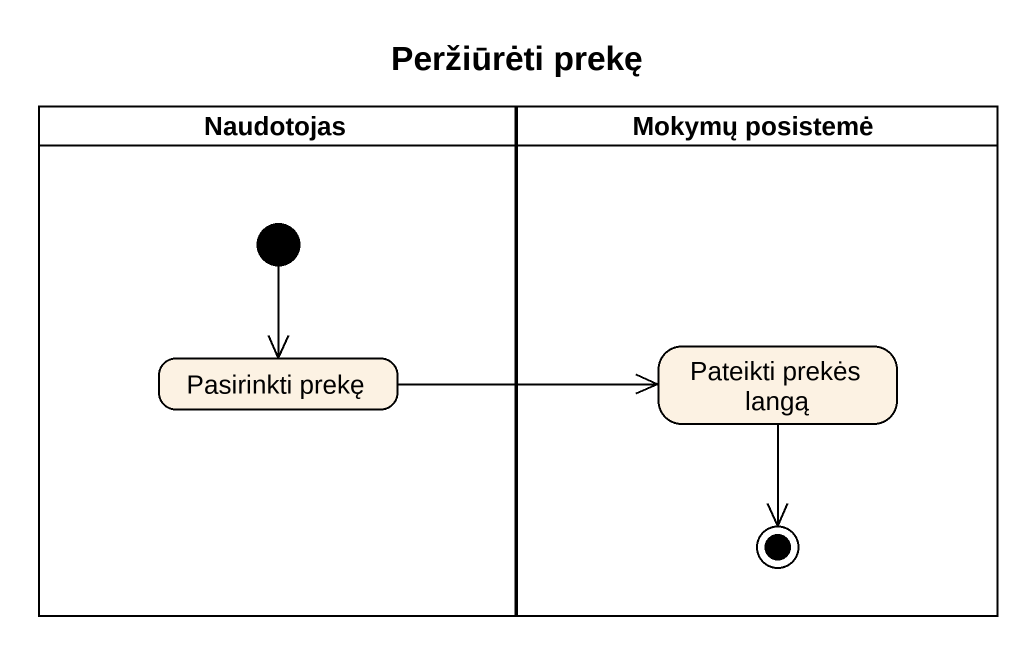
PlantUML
@startuml
title Peržiūrėti prekę
hide empty description
state Naudotojas <<partition>> {
  state "Pasirinkti prekę" as Pasirinkti_prekę
  [*] --> Pasirinkti_prekę
}
state "Mokymų posistemė" as Mokymų_posistemė <<partition>> {
  state "Pateikti prekės langą" as Pateikti_prekės_langą
  Pateikti_prekės_langą --> [*]
}
Pasirinkti_prekę -right-> Pateikti_prekės_langą
@enduml
